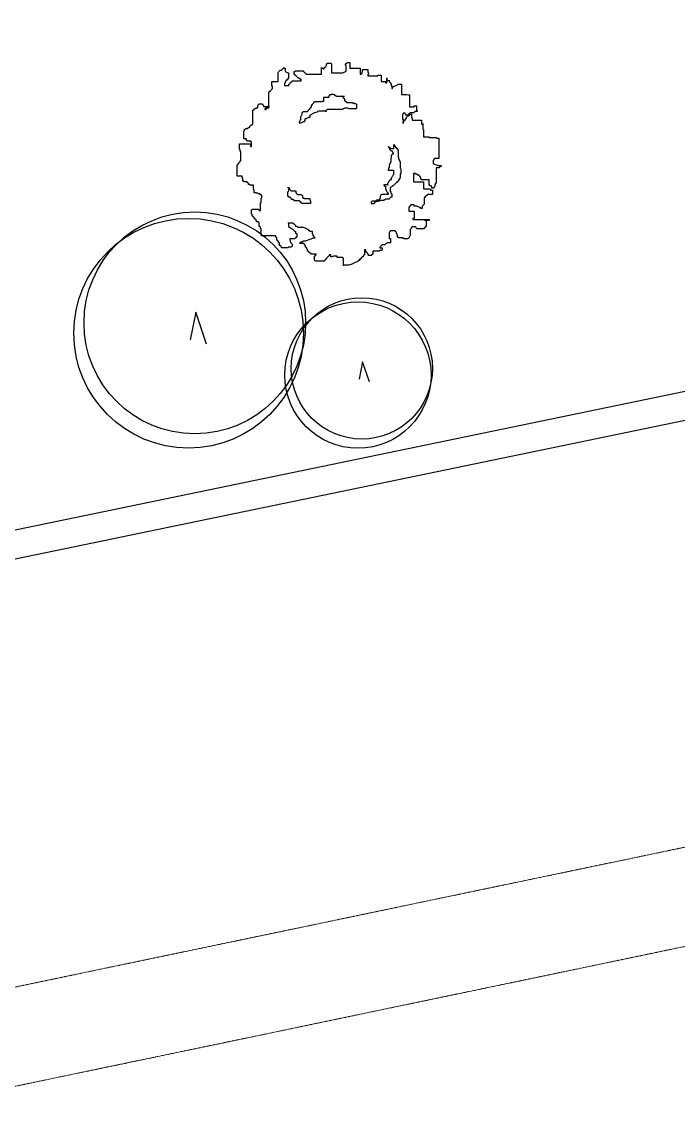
# Model space of a CAD drawing. Header units: inches. Extents: x 25480 to 951550, y -607927 to 1377809.
# Drawn here: x 483306 to 490066, y 384686 to 395896 of the extents above; entities that cross this region are included whole.
import ezdxf

# ---------------------------------------------------------------- set-up
doc = ezdxf.new("R2010")
doc.units = ezdxf.units.IN
doc.header["$MEASUREMENT"] = 0
doc.linetypes.add('PHANTOM', pattern=[2.5, 1.25, -0.25, 0.25, -0.25, 0.25, -0.25])
doc.layers.add('M-HVAC-EQPM-NEW', color=5, linetype='Continuous')
doc.layers.add('M-X-BKGD', color=8, linetype='Continuous')

msp = doc.modelspace()

# ---------------------------------------------------------------- linework, layer by layer
at = {"layer": 'M-HVAC-EQPM-NEW', "color": 8}
for centre, radius in [((485088, 392798), 1141), ((485024, 392691), 1182), ((486768, 392261), 753), ((486808, 392329), 727)]:
    msp.add_circle(centre, radius, dxfattribs=at)
at = {"layer": 'M-X-BKGD', "color": 8}
for p, q in [((508545, 395896), (479824, 389959)), ((508604, 395611), (479883, 389674)), ((485100, 392907), (485041, 392622)), ((485209, 392580), (485100, 392907)), ((486816, 392398), (486779, 392217)), ((486886, 392190), (486816, 392398))]:
    msp.add_line(p, q, dxfattribs=at)
at = {"layer": 'M-X-BKGD', "color": 8, "linetype": 'PHANTOM', "lineweight": 0, "ltscale": 10}
for p, q in [((509802, 391507), (478927, 385064)), ((510007, 390528), (479062, 384071))]:
    msp.add_line(p, q, dxfattribs=at)
at = {"layer": 'M-X-BKGD', "color": 8}
for points in [[(486418, 395404), (486418, 395417), (486424, 395424), (486437, 395437), (486444, 395450), (486444, 395463), (486450, 395463), (486450, 395469), (486490, 395469), (486496, 395463), (486496, 395371), (486614, 395371), (486627, 395378), (486640, 395385), (486646, 395385), (486646, 395450), (486640, 395450), (486640, 395463), (486646, 395463), (486646, 395469), (486653, 395469), (486659, 395476), (486686, 395476), (486686, 395417), (486790, 395417), (486790, 395358), (486803, 395358), (486803, 395365), (486810, 395365), (486810, 395378), (486816, 395385), (486816, 395404), (486869, 395404), (486869, 395378), (486875, 395371), (486875, 395352), (486869, 395352), (486869, 395339), (486973, 395339), (486973, 395345), (487006, 395345), (487006, 395280), (487052, 395280), (487052, 395267), (487065, 395267), (487065, 395319), (487065, 395300), (487071, 395293), (487091, 395293), (487091, 395280), (487097, 395274), (487104, 395267), (487104, 395260), (487110, 395260), (487110, 395241), (487117, 395234), (487117, 395208), (487123, 395208), (487123, 395221), (487130, 395228), (487136, 395234), (487143, 395234), (487163, 395241), (487176, 395247), (487182, 395254), (487215, 395254), (487215, 395149), (487267, 395149), (487287, 395143), (487300, 395143), (487300, 395019), (487346, 395019), (487346, 395032), (487372, 395032), (487372, 394986), (487378, 394980), (487378, 394973), (487359, 394973), (487352, 394967), (487339, 394960), (487306, 394960), (487300, 394954), (487287, 394941), (487280, 394934), (487261, 394934), (487261, 394941), (487254, 394947), (487254, 394954), (487234, 394954), (487234, 394947), (487228, 394941), (487228, 394895), (487234, 394895), (487234, 394849), (487234, 394869), (487254, 394888), (487267, 394908), (487280, 394927), (487293, 394927), (487306, 394941), (487319, 394947), (487319, 394908), (487326, 394908), (487326, 394882), (487424, 394882), (487424, 394843), (487437, 394843), (487437, 394849), (487437, 394790), (487444, 394784), (487444, 394712), (487502, 394712), (487502, 394705), (487574, 394705), (487581, 394699), (487600, 394699), (487600, 394490), (487555, 394490), (487555, 394483), (487548, 394483), (487548, 394477), (487542, 394470), (487542, 394438), (487555, 394431), (487574, 394425), (487594, 394418), (487626, 394418), (487626, 394405), (487613, 394405), (487607, 394399), (487607, 394392), (487574, 394392), (487574, 394242), (487561, 394222), (487561, 394209), (487555, 394196), (487548, 394190), (487548, 394183), (487528, 394183), (487528, 394203), (487522, 394203), (487515, 394209), (487509, 394209), (487509, 394216), (487502, 394216), (487502, 394268), (487424, 394268), (487424, 394275), (487417, 394275), (487417, 394294), (487411, 394294), (487411, 394301), (487404, 394301), (487404, 394307), (487398, 394314), (487391, 394314), (487391, 394320), (487378, 394320), (487378, 394327), (487359, 394327), (487359, 394333), (487339, 394333), (487339, 394248), (487444, 394248), (487444, 394177), (487509, 394177), (487515, 394170), (487515, 394164), (487535, 394164), (487535, 394118), (487489, 394118), (487476, 394111), (487476, 394105), (487470, 394105), (487463, 394098), (487457, 394098), (487457, 394085), (487450, 394085), (487450, 394020), (487444, 394013), (487437, 394007), (487430, 394000), (487430, 393974), (487417, 393974), (487417, 393981), (487404, 393981), (487398, 393987), (487385, 393994), (487372, 393994), (487372, 394000), (487352, 394000), (487352, 393994), (487352, 394007), (487346, 394007), (487346, 394013), (487313, 394013), (487313, 394007), (487306, 394007), (487306, 394000), (487300, 394000), (487300, 393987), (487293, 393987), (487293, 393948), (487346, 393948), (487346, 393870), (487332, 393870), (487332, 393863), (487502, 393863), (487502, 393850), (487457, 393850), (487457, 393857), (487470, 393857), (487470, 393791), (487457, 393778), (487450, 393772), (487450, 393765), (487378, 393765), (487365, 393778), (487359, 393785), (487326, 393785), (487319, 393778), (487319, 393772), (487313, 393765), (487306, 393759), (487306, 393700), (487300, 393687), (487293, 393674), (487287, 393667), (487280, 393661), (487241, 393661), (487241, 393667), (487234, 393667), (487234, 393674), (487182, 393674), (487182, 393680), (487176, 393680), (487176, 393700), (487169, 393713), (487163, 393733), (487156, 393739), (487156, 393746), (487104, 393746), (487097, 393739), (487097, 393733), (487091, 393726), (487091, 393667), (487104, 393667), (487104, 393622), (487071, 393622), (487058, 393615), (487045, 393602), (487019, 393602), (487012, 393595), (486999, 393582), (486993, 393576), (486993, 393569), (487019, 393569), (487019, 393550), (487012, 393543), (486993, 393543), (486986, 393537), (486921, 393537), (486921, 393504), (486914, 393504), (486908, 393498), (486908, 393491), (486875, 393491), (486875, 393498), (486869, 393504), (486869, 393511), (486862, 393517), (486849, 393530), (486849, 393550), (486836, 393550), (486836, 393498), (486829, 393498), (486829, 393491), (486823, 393484), (486823, 393478), (486810, 393478), (486803, 393471), (486803, 393465), (486797, 393465), (486797, 393452), (486784, 393452), (486784, 393439), (486771, 393439), (486764, 393426), (486757, 393426), (486744, 393419), (486725, 393413), (486699, 393400), (486673, 393393), (486627, 393393), (486627, 393387), (486620, 393387), (486620, 393465), (486614, 393465), (486614, 393471), (486555, 393471), (486555, 393484), (486516, 393484), (486503, 393478), (486490, 393478), (486490, 393498), (486470, 393498), (486470, 393491), (486457, 393478), (486444, 393465), (486437, 393452), (486424, 393439), (486424, 393432), (486326, 393432), (486320, 393445), (486320, 393484), (486326, 393491), (486333, 393491), (486333, 393498), (486339, 393498), (486339, 393504), (486287, 393504), (486287, 393511), (486281, 393511), (486261, 393524), (486261, 393530), (486254, 393537), (486248, 393537), (486248, 393556), (486241, 393556), (486241, 393569), (486235, 393569), (486235, 393576), (486228, 393576), (486228, 393595), (486222, 393595), (486222, 393602), (486215, 393609), (486215, 393615), (486169, 393615), (486169, 393622), (486176, 393628), (486182, 393628), (486189, 393635), (486202, 393635), (486209, 393641), (486228, 393641), (486267, 393654), (486287, 393661), (486294, 393667), (486307, 393674), (486326, 393674), (486313, 393687), (486313, 393693), (486307, 393693), (486307, 393706), (486300, 393713), (486300, 393739), (486274, 393739), (486274, 393746), (486261, 393746), (486261, 393752), (486254, 393759), (486248, 393759), (486241, 393765), (486228, 393772), (486209, 393778), (486150, 393778), (486150, 393785), (486143, 393785), (486143, 393791), (486130, 393791), (486124, 393804), (486111, 393811), (486111, 393817), (486098, 393824), (486052, 393824), (486052, 393831), (486052, 393791), (486065, 393778), (486071, 393778), (486078, 393772), (486091, 393765), (486104, 393752), (486111, 393746), (486124, 393739), (486124, 393720), (486130, 393720), (486137, 393713), (486137, 393680), (486130, 393680), (486130, 393674), (486124, 393667), (486117, 393667), (486117, 393661), (486065, 393661), (486065, 393648), (486071, 393648), (486071, 393628), (486078, 393628), (486084, 393615), (486091, 393609), (486091, 393582), (486078, 393576), (486058, 393576), (486045, 393569), (485980, 393569), (485980, 393576), (485973, 393589), (485967, 393589), (485960, 393602), (485960, 393622), (485954, 393622), (485954, 393628), (485947, 393628), (485947, 393641), (485941, 393641), (485941, 393648), (485934, 393648), (485934, 393674), (485928, 393674), (485928, 393680), (485921, 393680), (485921, 393693), (485777, 393693), (485771, 393700), (485771, 393765), (485764, 393765), (485764, 393785), (485758, 393785), (485758, 393791), (485751, 393791), (485751, 393831), (485745, 393831), (485745, 393837), (485725, 393837), (485725, 393850), (485719, 393850), (485719, 393863), (485712, 393863), (485706, 393870), (485699, 393876), (485699, 393883), (485692, 393883), (485692, 393889), (485686, 393896), (485679, 393896), (485679, 393915), (485673, 393915), (485673, 393961), (485679, 393961), (485679, 393968), (485745, 393968), (485745, 393961), (485751, 393961), (485751, 393955), (485764, 393955), (485764, 394033), (485771, 394033), (485771, 394079), (485777, 394085), (485777, 394111), (485771, 394111), (485771, 394118), (485758, 394118), (485758, 394124), (485745, 394124), (485738, 394131), (485719, 394131), (485719, 394137), (485699, 394137), (485699, 394164), (485692, 394170), (485692, 394216), (485653, 394216), (485653, 394222), (485640, 394222), (485640, 394235), (485634, 394235), (485634, 394242), (485627, 394242), (485627, 394248), (485594, 394248), (485594, 394255), (485581, 394255), (485581, 394288), (485575, 394288), (485575, 394307), (485523, 394307), (485523, 394425), (485529, 394425), (485536, 394431), (485536, 394438), (485542, 394438), (485542, 394444), (485549, 394451), (485555, 394457), (485562, 394470), (485562, 394562), (485555, 394562), (485555, 394581), (485549, 394581), (485549, 394640), (485660, 394640), (485660, 394614), (485673, 394614), (485673, 394660), (485666, 394660), (485666, 394666), (485627, 394666), (485627, 394673), (485621, 394673), (485621, 394692), (485594, 394692), (485594, 394771), (485601, 394777), (485601, 394790), (485608, 394790), (485614, 394797), (485634, 394797), (485634, 394803), (485640, 394803), (485647, 394810), (485653, 394810), (485653, 394823), (485660, 394830), (485666, 394830), (485673, 394836), (485679, 394836), (485679, 394843), (485686, 394843), (485686, 394986), (485692, 394986), (485692, 394993), (485699, 394993), (485699, 394999), (485706, 394999), (485712, 395006), (485719, 395006), (485725, 395012), (485738, 395012), (485738, 395038), (485745, 395045), (485751, 395052), (485784, 395052), (485790, 395045), (485790, 395038), (485797, 395038), (485797, 395025), (485856, 395025), (485843, 395025), (485830, 395019), (485823, 395012), (485817, 395006), (485810, 394999), (485810, 394993), (485823, 394993), (485823, 394999), (485830, 395006), (485836, 395006), (485836, 395012), (485849, 395012), (485849, 395176), (485862, 395182), (485869, 395182), (485875, 395195), (485882, 395202), (485888, 395208), (485888, 395234), (485882, 395234), (485882, 395280), (485947, 395280), (485947, 395371), (485954, 395385), (485960, 395391), (485967, 395398), (485980, 395398), (485993, 395411), (486000, 395417), (486006, 395424), (486006, 395417), (486019, 395417), (486019, 395385), (486032, 395378), (486045, 395371), (486052, 395371), (486052, 395319), (486039, 395300), (486026, 395287), (486019, 395274), (486019, 395267), (486013, 395260), (486013, 395241), (486058, 395241), (486058, 395254), (486065, 395260), (486071, 395267), (486084, 395274), (486084, 395280), (486091, 395280), (486091, 395287), (486182, 395287), (486182, 395306), (486169, 395306), (486169, 395313), (486163, 395313), (486156, 395319), (486150, 395319), (486143, 395326), (486137, 395332), (486130, 395339), (486124, 395339), (486124, 395345), (486117, 395345), (486117, 395352), (486111, 395352), (486111, 395385), (486117, 395385), (486124, 395391), (486209, 395391), (486209, 395385), (486222, 395371), (486228, 395371), (486235, 395358), (486392, 395358), (486392, 395424), (486392, 395417), (486424, 395417)], [(486629, 395126), (486547, 395126), (486547, 395131), (486542, 395131), (486542, 395135), (486533, 395135), (486533, 395140), (486529, 395140), (486529, 395145), (486515, 395145), (486515, 395149), (486492, 395149), (486492, 395145), (486478, 395145), (486474, 395140), (486474, 395135), (486469, 395135), (486469, 395117), (486414, 395117), (486414, 395076), (486400, 395076), (486396, 395071), (486322, 395071), (486318, 395067), (486313, 395067), (486309, 395062), (486309, 395058), (486304, 395053), (486295, 395044), (486295, 395039), (486290, 395039), (486286, 395035), (486286, 395021), (486281, 395012), (486272, 395003), (486267, 394993), (486249, 394975), (486249, 394970), (486208, 394970), (486198, 394961), (486194, 394961), (486189, 394957), (486189, 394943), (486176, 394915), (486176, 394888), (486171, 394883), (486171, 394874), (486166, 394865), (486162, 394865), (486162, 394856), (486185, 394856), (486203, 394865), (486208, 394870), (486217, 394870), (486226, 394879), (486226, 394897), (486231, 394902), (486235, 394902), (486244, 394906), (486254, 394911), (486258, 394911), (486263, 394915), (486276, 394915), (486276, 394934), (486281, 394938), (486290, 394943), (486299, 394952), (486313, 394957), (486318, 394961), (486322, 394961), (486336, 394966), (486350, 394970), (486354, 394975), (486364, 394980), (486437, 394980), (486437, 394970), (486437, 394984), (486441, 394984), (486446, 394989), (486451, 394989), (486451, 394998), (486616, 394998), (486616, 395003), (486629, 395007), (486629, 395012), (486662, 395012), (486666, 395007), (486671, 395003), (486749, 395003), (486758, 395007), (486758, 395044), (486753, 395048), (486744, 395053), (486730, 395053), (486730, 395058), (486712, 395058), (486707, 395062), (486652, 395062), (486652, 395067), (486648, 395067), (486648, 395071), (486643, 395071), (486643, 395076), (486639, 395076), (486639, 395080), (486634, 395080), (486634, 395103), (486625, 395103), (486625, 395108), (486620, 395108), (486620, 395112), (486616, 395112), (486616, 395117), (486611, 395117)], [(487134, 394631), (487134, 394590), (487106, 394590), (487106, 394595), (487097, 394595), (487097, 394599), (487093, 394599), (487088, 394604), (487083, 394609), (487083, 394613), (487083, 394604), (487088, 394599), (487093, 394595), (487093, 394581), (487097, 394581), (487102, 394576), (487102, 394572), (487111, 394572), (487111, 394567), (487120, 394567), (487120, 394563), (487125, 394558), (487125, 394554), (487129, 394549), (487129, 394535), (487125, 394535), (487125, 394531), (487120, 394531), (487115, 394526), (487115, 394521), (487111, 394521), (487111, 394499), (487106, 394494), (487106, 394453), (487102, 394453), (487102, 394448), (487097, 394439), (487093, 394430), (487088, 394416), (487088, 394398), (487083, 394389), (487083, 394379), (487079, 394375), (487079, 394370), (487134, 394370), (487134, 394324), (487129, 394324), (487129, 394320), (487125, 394306), (487120, 394302), (487115, 394292), (487111, 394283), (487111, 394274), (487102, 394265), (487093, 394265), (487093, 394260), (487088, 394256), (487079, 394247), (487079, 394237), (487074, 394233), (487074, 394219), (487079, 394219), (487033, 394219), (487033, 394210), (487042, 394210), (487042, 394205), (487051, 394205), (487051, 394173), (487056, 394173), (487056, 394164), (487060, 394164), (487065, 394150), (487070, 394141), (487074, 394137), (487079, 394137), (487079, 394118), (487015, 394118), (487005, 394114), (487001, 394109), (487001, 394105), (486996, 394105), (486996, 394082), (486992, 394082), (486992, 394073), (486987, 394068), (486987, 394059), (486960, 394059), (486950, 394050), (486914, 394050), (486909, 394045), (486909, 394040), (486905, 394040), (486905, 394036), (486900, 394036), (486905, 394036), (486905, 394027), (486932, 394027), (486932, 394031), (486941, 394031), (486941, 394036), (486950, 394045), (486960, 394045), (486969, 394050), (486982, 394054), (486992, 394054), (486992, 394059), (487037, 394059), (487037, 394063), (487042, 394063), (487042, 394068), (487047, 394068), (487051, 394073), (487088, 394073), (487093, 394077), (487097, 394077), (487097, 394082), (487111, 394095), (487120, 394095), (487120, 394123), (487115, 394123), (487115, 394132), (487111, 394132), (487111, 394146), (487102, 394146), (487102, 394192), (487111, 394196), (487120, 394205), (487129, 394210), (487138, 394215), (487166, 394242), (487170, 394247), (487175, 394247), (487175, 394251), (487184, 394260), (487193, 394270), (487198, 394279), (487203, 394283), (487203, 394292), (487207, 394297), (487207, 394329), (487212, 394338), (487212, 394375), (487207, 394389), (487207, 394453), (487203, 394453), (487203, 394457), (487198, 394462), (487198, 394471), (487193, 394471), (487193, 394485), (487189, 394485), (487189, 394499), (487184, 394499), (487184, 394576), (487180, 394576), (487180, 394586), (487175, 394586), (487175, 394590), (487170, 394590), (487170, 394599), (487157, 394599), (487157, 394609), (487152, 394609), (487152, 394618), (487148, 394618), (487148, 394627), (487143, 394627), (487143, 394631), (487138, 394631)], [(486061, 394192), (486061, 394182), (486066, 394173), (486070, 394169), (486075, 394164), (486075, 394160), (486084, 394155), (486130, 394155), (486130, 394137), (486134, 394132), (486134, 394127), (486139, 394127), (486148, 394118), (486180, 394118), (486185, 394114), (486194, 394114), (486198, 394109), (486198, 394086), (486203, 394082), (486217, 394082), (486217, 394077), (486272, 394077), (486272, 394068), (486281, 394050), (486281, 394027), (486189, 394027), (486189, 394031), (486185, 394036), (486176, 394036), (486176, 394045), (486171, 394045), (486171, 394050), (486162, 394050), (486162, 394054), (486111, 394054), (486111, 394059), (486107, 394059), (486107, 394063), (486098, 394063), (486098, 394068), (486084, 394068), (486084, 394073), (486079, 394073), (486079, 394082), (486075, 394086), (486066, 394086), (486066, 394091), (486052, 394091), (486052, 394100), (486047, 394100), (486047, 394146), (486052, 394150), (486056, 394155), (486056, 394169), (486061, 394173), (486066, 394173), (486066, 394178), (486061, 394178), (486061, 394182), (486056, 394182), (486056, 394187), (486047, 394187), (486047, 394192)]]:
    msp.add_lwpolyline(points, dxfattribs=at)

doc.saveas('drawing.dxf')
